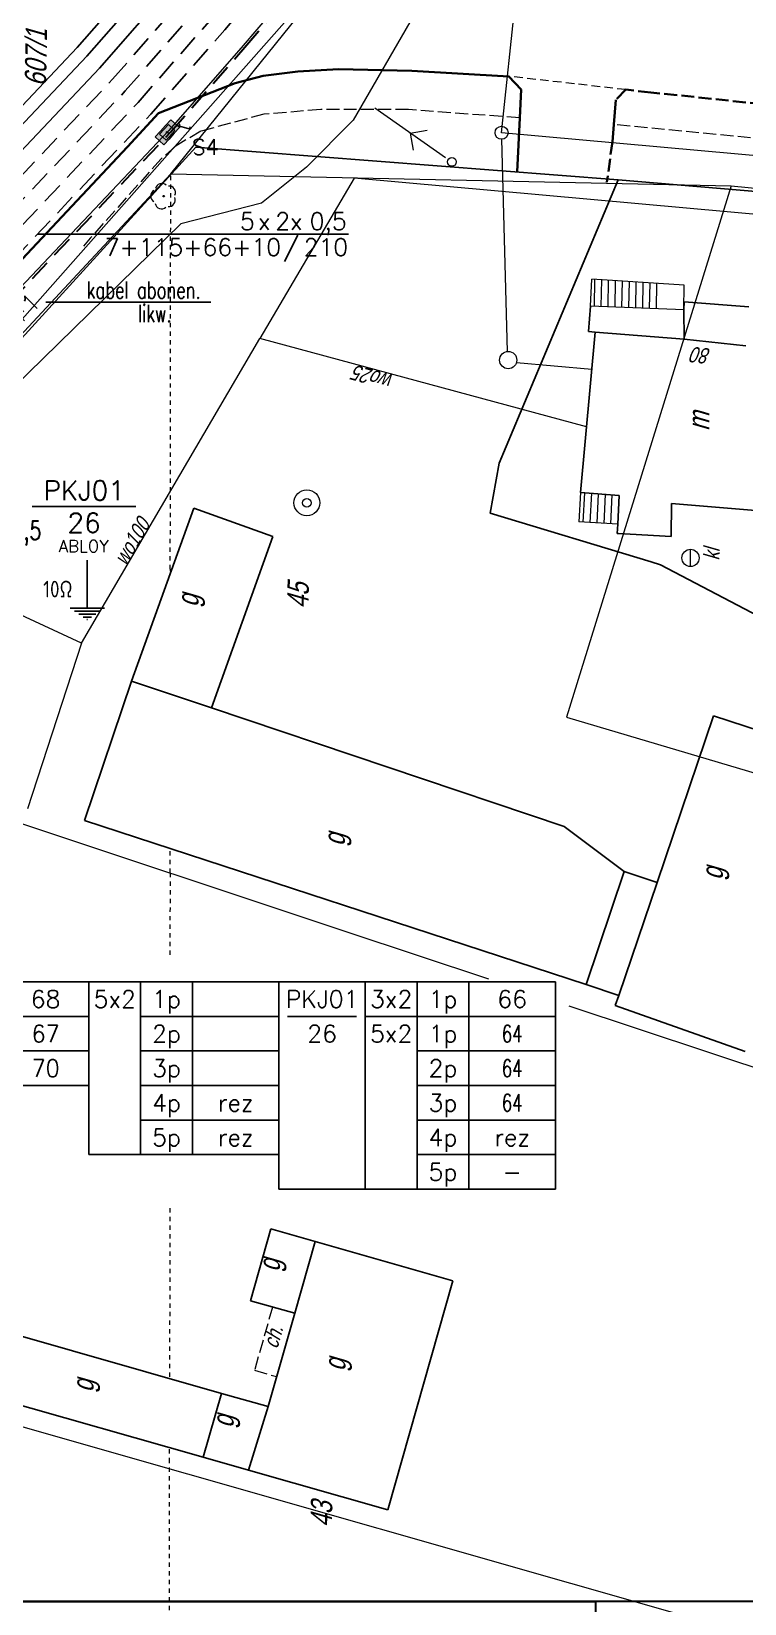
# Model space of a CAD drawing. Header units: millimetres. Extents: x 4848043 to 9699780, y 5827542 to 11659147.
# Drawn here: x 4848895.3 to 4848977.9, y 5829526.9 to 5829708.8 of the extents above; entities that cross this region are included whole.
import ezdxf
from ezdxf.enums import TextEntityAlignment as Align
from ezdxf.lldxf.tags import DXFTag

# ---------------------------------------------------------------- set-up
doc = ezdxf.new("R2010")
doc.units = ezdxf.units.MM
doc.header["$MEASUREMENT"] = 0
for name, pattern in [('0', [0]), ('DASHED', [0.75, 0.5, -0.25]), ('GUZ', [1, 0.5, -0.5]), ('KOC', [2, 1.5, -0.5]), ('KOU', [1.5, 1, -0.5]), ('SCH', [0]), ('UPW', [0])]:
    doc.linetypes.add(name, pattern=pattern)
doc.layers.get('0').update_dxf_attribs({"lineweight": 18})
for name, color, linetype, lineweight in [('EADTD_T_0', 7, '0', 18), ('EBTPO_L_6', 9, '0', 18), ('EBUOA_T_1', 251, '0', 25), ('EBUPP_L_3', 6, '0', 25), ('EDZPD_L_0', 251, '0', 18), ('EDZTD_T_0', 7, '0', 25), ('EUZPU_L_4', 251, 'GUZ', 18), ('SDROK_T_1', 251, '0', 18), ('SDRPK_L_0', 7, '0', 35), ('SDRPK_L_1', 7, 'KOU', 18), ('SDRPK_L_2', 251, 'KOC', 18), ('SZZPZ_T_0', 251, '0', 15), ('TEL kanalizacja tel. proj.', 32, 'DASHED', 30), ('UEEPA_T_2', 251, '0', 18), ('UKKOA_T_3', 251, '0', 18), ('UKKPA_T_4', 251, '0', 18), ('UKKPA_T_6', 251, '0', 18), ('UKKPOR_L_0', 36, '0', 18), ('UTTPA_T_2', 34, '0', 18), ('UTTPO_L_0', 34, '0', 18), ('UWWOO_T_0', 251, '0', 18), ('UWWPA_T_0', 251, '0', 18), ('UWWPO_L_0', 162, 'UPW', 18)]:
    doc.layers.add(name, color=color, linetype=linetype, lineweight=lineweight)
doc.layers.add('Kanaliza', color=36, linetype='DASHEDX2', lineweight=18, plot=False)
doc.layers.add('RYS layout', color=7, linetype='Continuous', lineweight=30, plot=False)
for name, color, linetype in [('OPIS_KABLA', 30, 'Continuous'), ('OPIS_RURY', 6, 'Continuous'), ('RURY-ISTN', 6, 'Continuous'), ('S-T-DLUG', 30, 'Continuous'), ('SZOPO_L_0', 251, 'BGS'), ('TEL długości przelotów', 30, 'Continuous'), ('TEL studnie istniejące', 34, 'Continuous'), ('TES kable kanałowe likw.', 9, 'KAB_KANAL_LIKW'), ('TES kable kanałowe proj.', 4, 'DASHED'), ('TES kable napow. likw.', 9, 'LIN_NAPOW_LIKW'), ('TES opisy kabli abon.', 30, 'Continuous'), ('TES opisy kabli rozdz.', 30, 'Continuous'), ('TES opisy zakończeń', 30, 'Continuous'), ('TES rury', 6, 'Continuous'), ('TES słup. PD', 6, 'Continuous')]:
    doc.layers.add(name, color=color, linetype=linetype)
doc.styles.add('ROMANS', font='simplex.shx')
doc.styles.add('SIMPLEX', font='simplex.shx', dxfattribs={"width": 0.8, "height": 1.5})
doc.styles.add('Simplex2', font='simplex.shx', dxfattribs={"width": 0.7})
doc.styles.get("Standard").update_dxf_attribs({"font": 'txt', "width": 0.8, "oblique": 15})
doc.linetypes.add('BGS', pattern='A,2.5,[133,ltypeshp.shx,S=0.2,R=0,X=0,Y=0],2.5', length=5)
tags = doc.linetypes.add('DASHEDX2', pattern=[38.1, 25.4, -12.7]).pattern_tags.tags
tags[6:7] = [DXFTag(74, 4), DXFTag(75, 0), DXFTag(340, '0'), DXFTag(46, 1.0), DXFTag(50, 0.0), DXFTag(44, 0.0), DXFTag(45, 0.0)]
tags[4:5] = [DXFTag(74, 4), DXFTag(75, 0), DXFTag(340, '0'), DXFTag(46, 1.0), DXFTag(50, 0.0), DXFTag(44, 0.0), DXFTag(45, 0.0)]
doc.linetypes.add('KAB_KANAL_LIKW', pattern='A,0.5,[131,ltypeshp.shx,S=0.1,R=0,X=-0.1,Y=-0.1],0.2,[131,ltypeshp.shx,S=0.1,R=180,X=-0.1,Y=0.1],0.1', length=0.8)
doc.linetypes.add('LIN_NAPOW_LIKW', pattern='A,0.0001,[131,ltypeshp.shx,S=0.1,R=20,X=0.34023,Y=-0.12817],-0.1,[131,ltypeshp.shx,S=0.1,R=200,X=0.35977,Y=0.12817],-0.3,[135,l_napow.shx,S=0.1,R=0,X=-0.4,Y=0],-0.2,[135,l_napow.shx,S=0.1,R=180,X=0.2,Y=0],-0.2', length=0.8001)

# ---------------------------------------------------------------- blocks, each defined once
blk = doc.blocks.new('DLI')
at = {"color": 0}
blk.add_circle((0, 0), 0.045, dxfattribs=at)
for centre, start, end in [((-0.357, 0.116), 102.488, 221.918), ((0, 0.375), 30.487, 149.918), ((0.357, 0.116), -41.514, 77.916), ((-0.22, -0.303), 174.489, 293.916), ((0.22, -0.303), -113.512, 5.915)]:
    blk.add_arc(centre, 0.375, start, end, dxfattribs=at)
blk = doc.blocks.new('SLS')
at = {"color": 0}
blk.add_circle((0, 0), 0.25, dxfattribs=at)
blk.add_circle((0, 0), 0.25, dxfattribs=at)
blk = doc.blocks.new('PNN')
at = {"color": 0}
for p, q in [((0.4395, 0.01539), (5.4395, 0.01539)), ((2.9395, 0.01539), (2.2324, 0.72249)), ((2.9395, 0.01539), (2.2324, -0.69171))]:
    blk.add_line(p, q, dxfattribs=at)
blk = doc.blocks.new('UKK')
at = {"color": 0}
blk.add_circle((0, 0), 0.375, dxfattribs=at)
blk = doc.blocks.new('SZB')
at = {"color": 0}
blk.add_line((-0.49489, -0.000465), (0.50511, -0.000465), dxfattribs=at)
blk.add_circle((0.00511, -0.000465), 0.5, dxfattribs=at)
blk = doc.blocks.new('WLD')
at = {"color": 0}
for p, q in [((0.375, 0.25), (-0.375, 0.25)), ((-0.375, 0.25), (-0.375, -0.25)), ((0.375, -0.25), (0.375, 0.25)), ((-0.375, -0.25), (0.375, -0.25))]:
    blk.add_line(p, q, dxfattribs=at)
blk.add_circle((0, 0), 0.045, dxfattribs=at)
blk = doc.blocks.new('STD')
at = {"color": 0}
for radius in [0.75, 0.25]:
    blk.add_circle((0, 0), radius, dxfattribs=at)
blk = doc.blocks.new('SK-2-I')
blk.add_hatch(color=256).paths.add_polyline_path([(0.27, -0.38), (0.77, -0.38), (0.77, 0.37), (0.27, 0.37), (-0.23, 0.37), (-0.73, 0.37), (-0.73, -0.38), (-0.23, -0.38)])
for p, q in [((-0.73, -0.38), (-0.73, 0.37)), ((-0.73, 0.37), (-0.23, 0.37)), ((0.27, 0.37), (-0.23, 0.37)), ((0.77, 0.37), (0.27, 0.37)), ((0.77, -0.38), (0.77, 0.37)), ((-0.23, -0.38), (-0.73, -0.38)), ((-0.23, -0.38), (0.27, -0.38)), ((0.27, -0.38), (0.77, -0.38))]:
    blk.add_line(p, q)
blk = doc.blocks.new('KB-IWP')
at = {"style": 'SIMPLEX'}
for p in [(-1.218, 0.25), (0.637, 0.25)]:
    blk.add_text('x', height=1, dxfattribs=at).set_placement(p, align=Align.RIGHT)
for tag, p in [('POJ-KAB', (-2.134, 0.25)), ('DL-KAB', (-0.618, -1.25))]:
    blk.add_attdef(tag, text='', height=1, dxfattribs=at).set_placement(p, align=Align.RIGHT)
for tag, p in [('KONS-KAB', (-0.519, 0.25)), ('SR-ZYL', (2.116, 0.25)), ('SEP', (-0.022, -1.25))]:
    blk.add_attdef(tag, text='', height=1, dxfattribs=at).set_placement(p, align=Align.CENTER)
at = {"style": 'SIMPLEX', "flags": 1}
blk.add_attdef('TYP-KAB', text='', height=0.5, dxfattribs=at).set_placement((-6.017, 0.25), align=Align.RIGHT)
blk.add_attdef('REJ-SZAF', (6.387, 0.25), '', height=0.5, dxfattribs=at)
at = {"style": 'SIMPLEX'}
blk.add_attdef('DL-MON', (0.697, -1.25), '', height=1, dxfattribs=at)
blk = doc.blocks.new('KBR-ZP2')
blk.add_line((-4, 2), (4, 2))
at = {"style": 'SIMPLEX'}
for tag, p in [('REJ-SZAF', (0, 2.5)), ('NR-ZAK', (0, 0))]:
    blk.add_attdef(tag, text='', height=1.5, dxfattribs=at).set_placement(p, align=Align.CENTER)
blk = doc.blocks.new('S-T-DLUG')
at = {"style": 'ROMANS'}
blk.add_attdef('DL.KAN', text='', height=1, dxfattribs=at).set_placement((0, 0.3), align=Align.CENTER)
blk.add_attdef('L.OTW', text='', height=1, dxfattribs=at).set_placement((0, -0.3), align=Align.TOP_CENTER)
blk = doc.blocks.new('*U147')
for p, q in [((10, 0), (0, 0)), ((0, 0), (0, -4)), ((10, -4), (10, 0)), ((0, -4), (0, -8)), ((9, -4), (1, -4)), ((10, -8), (10, -4)), ((0, -8), (0, -12)), ((10, -12), (10, -8)), ((0, -12), (0, -16)), ((10, -16), (10, -12)), ((0, -16), (0, -20)), ((10, -20), (10, -16)), ((0, -20), (0, -24)), ((10, -24), (10, -20)), ((10, -24), (0, -24))]:
    blk.add_line(p, q)
at = {"style": 'SIMPLEX'}
for tag, p in [('SZAFA', (5, -2)), ('PUNKT', (5, -6))]:
    blk.add_attdef(tag, text='', height=2, dxfattribs=at).set_placement(p, align=Align.MIDDLE_CENTER)
blk = doc.blocks.new('*U136')
for p, q in [((6, 0), (0, 0)), ((0, 0), (0, -4)), ((6, 0), (6, -4)), ((12, 0), (6, 0)), ((22, 0), (12, 0)), ((12, 0), (12, -4)), ((22, -4), (22, 0)), ((6, -4), (0, -4)), ((12, -4), (6, -4)), ((22, -4), (12, -4))]:
    blk.add_line(p, q)
at = {"style": 'SIMPLEX'}
for s, p in [('2x2', (3, -2)), ('1p', (9, -2))]:
    blk.add_text(s, height=2, dxfattribs=at).set_placement(p, align=Align.MIDDLE_CENTER)
blk.add_attdef('PARA1', text='', height=2, dxfattribs=at).set_placement((17, -2), align=Align.MIDDLE_CENTER)
blk = doc.blocks.new('*U126')
for p, q in [((6, 0), (0, 0)), ((0, 0), (0, -16)), ((6, 0), (6, -4)), ((12, 0), (6, 0)), ((22, 0), (12, 0)), ((12, 0), (12, -4)), ((22, -4), (22, 0)), ((6, -4), (6, -8)), ((12, -4), (6, -4)), ((22, -4), (12, -4)), ((12, -4), (12, -8)), ((22, -8), (22, -4)), ((6, -8), (6, -12)), ((12, -8), (6, -8)), ((22, -8), (12, -8)), ((12, -8), (12, -12)), ((22, -12), (22, -8)), ((6, -12), (6, -16)), ((12, -12), (6, -12)), ((22, -12), (12, -12)), ((12, -12), (12, -16)), ((22, -16), (22, -12)), ((0, -16), (0, -20)), ((6, -16), (6, -20)), ((12, -16), (6, -16)), ((22, -16), (12, -16)), ((12, -16), (12, -20)), ((22, -20), (22, -16)), ((6, -20), (0, -20)), ((12, -20), (6, -20)), ((12, -20), (22, -20))]:
    blk.add_line(p, q)
at = {"style": 'SIMPLEX'}
for s, p in [('5x2', (3, -2)), ('1p', (9, -2)), ('2p', (9, -6)), ('3p', (9, -10)), ('4p', (9, -14)), ('5p', (9, -18))]:
    blk.add_text(s, height=2, dxfattribs=at).set_placement(p, align=Align.MIDDLE_CENTER)
for tag, p in [('PARA1', (17, -2)), ('PARA2', (17, -6)), ('PARA3', (17, -10)), ('PARA4', (17, -14)), ('PARA5', (17, -18))]:
    blk.add_attdef(tag, text='', height=2, dxfattribs=at).set_placement(p, align=Align.MIDDLE_CENTER)

msp = doc.modelspace()

# ---------------------------------------------------------------- linework, layer by layer
at = {"layer": 'EBTPO_L_6', "linetype": 'SCH'}
for p, q in [((4848960.06, 5829677.03), (4848960.21, 5829680.15)), ((4848970.9, 5829679.48), (4848960.21, 5829680.15)), ((4848960.51, 5829680.13), (4848960.46, 5829677.01)), ((4848961.31, 5829680.07), (4848961.26, 5829676.99)), ((4848962.11, 5829680.04), (4848962.06, 5829676.96)), ((4848962.91, 5829679.98), (4848962.85, 5829676.92)), ((4848963.71, 5829679.93), (4848963.65, 5829676.89)), ((4848964.51, 5829679.88), (4848964.45, 5829676.86)), ((4848965.31, 5829679.82), (4848965.25, 5829676.84)), ((4848966.11, 5829679.79), (4848966.05, 5829676.81)), ((4848966.91, 5829679.73), (4848966.85, 5829676.77)), ((4848967.7, 5829679.68), (4848967.65, 5829676.74)), ((4848970.85, 5829676.62), (4848970.9, 5829679.48)), ((4848970.85, 5829676.62), (4848960.06, 5829677.03)), ((4848958.89, 5829655.45), (4848958.71, 5829652.08)), ((4848963.37, 5829655.11), (4848958.89, 5829655.45)), ((4848959.21, 5829652.05), (4848959.39, 5829655.42)), ((4848960.01, 5829651.99), (4848960.19, 5829655.37)), ((4848960.81, 5829651.94), (4848960.99, 5829655.29)), ((4848961.61, 5829651.88), (4848961.77, 5829655.24)), ((4848962.41, 5829651.83), (4848962.57, 5829655.19)), ((4848963.37, 5829655.11), (4848963.21, 5829651.79)), ((4848963.21, 5829651.79), (4848958.71, 5829652.08))]:
    msp.add_line(p, q, dxfattribs=at)
at = {"layer": 'EBUPP_L_3', "linetype": '0'}
for p, q in [((4848959.82, 5829674.1), (4848960.06, 5829677.03)), ((4848970.85, 5829676.62), (4848970.87, 5829677.52)), ((4848970.87, 5829673.22), (4848970.85, 5829676.62)), ((4848970.87, 5829677.52), (4848978.36, 5829676.97)), ((4848958.89, 5829655.45), (4848960.58, 5829674.03)), ((4848960.58, 5829674.03), (4848959.82, 5829674.1)), ((4848960.58, 5829674.03), (4848970.87, 5829673.22)), ((4848978.04, 5829672.45), (4848970.87, 5829673.22)), ((4848963.37, 5829655.11), (4848958.89, 5829655.45)), ((4848963.21, 5829651.79), (4848963.37, 5829655.11)), ((4848914.15, 5829653.65), (4848906.91, 5829633.64)), ((4848923.27, 5829650.39), (4848914.15, 5829653.65)), ((4848969.41, 5829654.18), (4848969.38, 5829650.38)), ((4848983.93, 5829653), (4848969.41, 5829654.18)), ((4848963.15, 5829650.72), (4848963.21, 5829651.79)), ((4848916.16, 5829630.55), (4848923.27, 5829650.39)), ((4848963.29, 5829650.71), (4848963.15, 5829650.72)), ((4848969.38, 5829650.38), (4848963.29, 5829650.71)), ((4848906.91, 5829633.64), (4848901.48, 5829617.49)), ((4848906.91, 5829633.64), (4848916.16, 5829630.55)), ((4848957, 5829616.82), (4848916.16, 5829630.55)), ((4848974.29, 5829629.63), (4848967.75, 5829610.31)), ((4848974.29, 5829629.63), (4848981.63, 5829627.22)), ((4848901.48, 5829617.49), (4848959.53, 5829598.53)), ((4848963.95, 5829611.6), (4848957, 5829616.82)), ((4848959.53, 5829598.53), (4848963.95, 5829611.6)), ((4848963.95, 5829611.6), (4848967.75, 5829610.31)), ((4848967.75, 5829610.31), (4848963.95, 5829611.6)), ((4848963.31, 5829597.26), (4848967.75, 5829610.31)), ((4848963.31, 5829597.26), (4848959.53, 5829598.53)), ((4848962.91, 5829596.09), (4848963.31, 5829597.26)), ((4848962.91, 5829596.09), (4848977.96, 5829590.76)), ((4848920.7, 5829561.92), (4848923.06, 5829570.24)), ((4848923.06, 5829570.24), (4848928.16, 5829568.79)), ((4848925.81, 5829560.47), (4848928.16, 5829568.79)), ((4848944.1, 5829564.24), (4848928.16, 5829568.79)), ((4848944.1, 5829564.24), (4848936.57, 5829537.73)), ((4848925.81, 5829560.47), (4848920.7, 5829561.92)), ((4848922.72, 5829549.68), (4848925.81, 5829560.47)), ((4848890.85, 5829558.75), (4848917.34, 5829551.2)), ((4848888.74, 5829551.35), (4848915.23, 5829543.81)), ((4848917.34, 5829551.2), (4848915.23, 5829543.81)), ((4848922.72, 5829549.68), (4848917.34, 5829551.2)), ((4848920.47, 5829542.32), (4848922.72, 5829549.68)), ((4848915.23, 5829543.81), (4848920.47, 5829542.32)), ((4848936.57, 5829537.73), (4848920.47, 5829542.32))]:
    msp.add_line(p, q, dxfattribs=at)
at = {"layer": 'EDZPD_L_0', "linetype": '0'}
for p, q in [((4848911.46, 5829692.34), (4848949.86, 5829739.97)), ((4848911.46, 5829692.34), (4848949.86, 5829739.97)), ((4848823.71, 5829598.14), (4848911.46, 5829692.34)), ((4848853.91, 5829630.56), (4848911.46, 5829692.34)), ((4848911.46, 5829692.34), (4848976.33, 5829690.97)), ((4848976.33, 5829690.97), (4848957.25, 5829629.46)), ((4848976.33, 5829690.97), (4849020.83, 5829686.39)), ((4848853.91, 5829630.56), (4848931.86, 5829604.62)), ((4848957.25, 5829629.46), (4849007.67, 5829614.54)), ((4848931.86, 5829604.62), (4848948.23, 5829599.17)), ((4848957.55, 5829596.07), (4849001.81, 5829581.33)), ((4848990.62, 5829519.84), (4848809.31, 5829571.53))]:
    msp.add_line(p, q, dxfattribs=at)
at = {"layer": 'EUZPU_L_4', "linetype": 'GUZ'}
for p, q in [((4848911.41, 5829646.6), (4848911.46, 5829692.34)), ((4848911.41, 5829646.6), (4848911.42, 5829646.06)), ((4848911.38, 5829611.45), (4848911.39, 5829614.25)), ((4848911.38, 5829611.45), (4848911.37, 5829601.85)), ((4848911.35, 5829572.62), (4848911.33, 5829552.92)), ((4848911.32, 5829543.24), (4848911.33, 5829544.92)), ((4848911.04, 5829243.12), (4848911.32, 5829543.24))]:
    msp.add_line(p, q, dxfattribs=at)
at = {"layer": 'Kanaliza', "ltscale": 0.1}
for p, q in [((4848950.43, 5829671.79), (4848949.77, 5829696.35)), ((4848951.49, 5829670.52), (4848960.19, 5829669.73))]:
    msp.add_line(p, q, dxfattribs=at)
msp.add_circle((4848950.52, 5829670.79), 1, dxfattribs=at)
at = {"layer": 'OPIS_RURY'}
for p, q in [((4848901.8, 5829647.64), (4848901.8, 5829642.06)), ((4848899.82, 5829642.06), (4848903.78, 5829642.06)), ((4848900.32, 5829641.72), (4848903.29, 5829641.72)), ((4848900.81, 5829641.38), (4848902.79, 5829641.38)), ((4848901.31, 5829641.04), (4848902.3, 5829641.04)), ((4848901.76, 5829640.77), (4848901.84, 5829640.77))]:
    msp.add_line(p, q, dxfattribs=at)
at = {"layer": 'RYS layout'}
for points in [[(4849270.89, 5829527.13), (4848660.89, 5829527.13), (4848660.89, 5829812.13), (4849270.89, 5829812.13)], [(4848960.63, 5829527.13), (4848960.63, 5828917.13), (4848675.63, 5828917.13), (4848675.63, 5829527.13)]]:
    msp.add_lwpolyline(points, close=True, dxfattribs=at)
at = {"layer": 'SDRPK_L_0', "linetype": '0'}
for p, q in [((4848922.15, 5829703.68), (4848926.16, 5829704.2)), ((4848926.16, 5829704.2), (4848930.88, 5829704.46)), ((4848930.88, 5829704.46), (4848939.36, 5829704.27)), ((4848939.36, 5829704.27), (4848950.61, 5829703.63)), ((4848910.05, 5829699.35), (4848918.93, 5829702.83)), ((4848918.93, 5829702.83), (4848922.15, 5829703.68)), ((4848950.61, 5829703.63), (4848952.04, 5829702.1)), ((4848952.04, 5829702.1), (4848951.86, 5829698.82)), ((4848962.98, 5829700.93), (4848962.75, 5829698.05)), ((4848906.44, 5829695.47), (4848910.05, 5829699.35)), ((4848951.86, 5829698.82), (4848951.55, 5829692.57)), ((4848962.58, 5829696.07), (4848962.75, 5829698.05)), ((4848895.96, 5829684.3), (4848906.44, 5829695.47)), ((4848893.17, 5829681.33), (4848895.96, 5829684.3))]:
    msp.add_line(p, q, dxfattribs=at)
at = {"layer": 'SDRPK_L_0', "linetype": 'KOC'}
for p, q in [((4848964.14, 5829702.09), (4848962.98, 5829700.93)), ((4848967.04, 5829701.77), (4848964.14, 5829702.09)), ((4848983.99, 5829699.99), (4848967.04, 5829701.77)), ((4848962.58, 5829696.07), (4848961.95, 5829691.38))]:
    msp.add_line(p, q, dxfattribs=at)
at = {"layer": 'SDRPK_L_1', "linetype": 'KOU'}
msp.add_line((4848964.14, 5829702.09), (4848950.61, 5829703.63), dxfattribs=at)
at = {"layer": 'SDRPK_L_2', "linetype": 'KOC'}
for p, q in [((4848922.23, 5829699.25), (4848914.95, 5829697.28)), ((4848928.84, 5829699.78), (4848922.23, 5829699.25)), ((4848938.98, 5829699.79), (4848928.84, 5829699.78)), ((4848951.86, 5829698.82), (4848938.98, 5829699.79)), ((4848914.95, 5829697.28), (4848911.96, 5829695.52)), ((4849020.38, 5829692.46), (4848962.75, 5829698.05)), ((4848911.96, 5829695.52), (4848910.31, 5829694.05)), ((4848910.31, 5829694.05), (4848902.15, 5829684.89)), ((4848902.15, 5829684.89), (4848901.35, 5829683.98)), ((4848923.24, 5829561.19), (4848921.15, 5829553.87)), ((4848921.15, 5829553.87), (4848923.72, 5829553.14))]:
    msp.add_line(p, q, dxfattribs=at)
at = {"layer": 'SZOPO_L_0', "linetype": 'BGS'}
for p, q in [((4848914.36, 5829695.45), (4848893.81, 5829672.86)), ((4848963.24, 5829691.66), (4848914.36, 5829695.45)), ((4848963.24, 5829691.66), (4848949.47, 5829658.86)), ((4849018.78, 5829686.97), (4848963.24, 5829691.66)), ((4848949.47, 5829658.86), (4848948.45, 5829653.08)), ((4848948.45, 5829653.08), (4848967.07, 5829647.43)), ((4848968.14, 5829647.09), (4848967.07, 5829647.43)), ((4848968.14, 5829647.09), (4848982.77, 5829639.44))]:
    msp.add_line(p, q, dxfattribs=at)
at = {"layer": 'TEL kanalizacja tel. proj.', "ltscale": 5}
msp.add_lwpolyline([(4848878.74, 5829662.55), (4848885.15, 5829669.33), (4848911.45, 5829697.17), (4848920.05, 5829707), (4848943.1, 5829733.9), (4848948.15, 5829740.46)], dxfattribs=at)
at = {"layer": 'TES kable kanałowe likw.', "linetype": 'KAB_KANAL_LIKW', "ltscale": 5}
for points in [[(4848868.47, 5829672.93), (4848874.48, 5829679.28), (4848900.64, 5829706.97), (4848909.07, 5829716.61), (4848932, 5829743.37), (4848933.06, 5829744.54), (4848946.08, 5829733)], [(4848869.56, 5829671.9), (4848875.57, 5829678.25), (4848901.75, 5829705.96), (4848910.2, 5829715.63), (4848933.12, 5829742.38), (4848945.38, 5829731.24), (4848946.58, 5829732.53)], [(4848871.01, 5829670.53), (4848877.02, 5829676.88), (4848903.2, 5829704.59), (4848911.66, 5829714.26), (4848932.49, 5829738.57), (4848944.69, 5829727.48), (4848948.09, 5829731.13)]]:
    msp.add_lwpolyline(points, dxfattribs=at)
at = {"layer": 'TES kable kanałowe proj.', "ltscale": 5}
for points in [[(4848870.6, 5829660.65), (4848877.35, 5829668.5), (4848881.44, 5829672.83), (4848907.68, 5829700.6), (4848916.2, 5829710.34), (4848939.14, 5829737.12), (4848946.32, 5829746.19)], [(4848873.98, 5829667.85), (4848879.99, 5829674.21), (4848906.2, 5829701.94), (4848914.69, 5829711.65), (4848937.59, 5829738.38), (4848942.93, 5829744.25)], [(4848872.53, 5829669.23), (4848878.54, 5829675.58), (4848904.72, 5829703.29), (4848913.17, 5829712.96), (4848936.09, 5829739.7), (4848939.32, 5829743.25)], [(4848881.38, 5829660.87), (4848879.37, 5829667.73), (4848882.9, 5829671.46), (4848909.16, 5829699.25), (4848917.71, 5829709.03), (4848940.7, 5829735.86), (4848945.26, 5829741.79)]]:
    msp.add_lwpolyline(points, dxfattribs=at)
at = {"layer": 'TES kable napow. likw.', "ltscale": 5}
msp.add_line((4848949.16, 5829737.64), (4848880.37, 5829659.83), dxfattribs=at)
at = {"layer": 'TES opisy kabli rozdz.'}
msp.add_line((4848932.02, 5829685.36), (4848896.03, 5829685.36), dxfattribs=at)
at = {"layer": 'TES rury', "linetype": 'Continuous'}
msp.add_line((4848916.09, 5829677.5), (4848897, 5829677.5), dxfattribs=at)
at = {"layer": 'TES słup. PD'}
for p, q in [((4848901.98, 5829598.83), (4848891.98, 5829598.83)), ((4848901.98, 5829594.83), (4848901.98, 5829598.83)), ((4848939.98, 5829598.83), (4848933.98, 5829598.83)), ((4848933.98, 5829598.83), (4848933.98, 5829594.83)), ((4848939.98, 5829598.83), (4848939.98, 5829594.83)), ((4848945.98, 5829598.83), (4848939.98, 5829598.83)), ((4848955.98, 5829598.83), (4848945.98, 5829598.83)), ((4848945.98, 5829598.83), (4848945.98, 5829594.83)), ((4848955.98, 5829594.83), (4848955.98, 5829598.83)), ((4848901.98, 5829594.83), (4848891.98, 5829594.83)), ((4848945.98, 5829594.83), (4848933.98, 5829594.83)), ((4848955.98, 5829594.83), (4848945.98, 5829594.83))]:
    msp.add_line(p, q, dxfattribs=at)
at = {"layer": 'UKKPOR_L_0', "linetype": '0'}
for p, q in [((4848949.75, 5829697.1), (4848952.98, 5829727.61)), ((4849021.71, 5829690.58), (4848949.75, 5829697.1))]:
    msp.add_line(p, q, dxfattribs=at)
at = {"layer": 'UTTPO_L_0', "linetype": '0'}
for p, q in [((4848942.87, 5829734.09), (4848919.83, 5829707.2)), ((4848939.55, 5829710.65), (4848932.56, 5829698.57)), ((4848919.83, 5829707.2), (4848911.23, 5829697.37)), ((4848932.56, 5829698.57), (4848927.18, 5829693.12)), ((4848911.23, 5829697.37), (4848884.93, 5829669.53)), ((4848927.18, 5829693.12), (4848921.98, 5829688.96)), ((4848921.98, 5829688.96), (4848912.64, 5829686.58)), ((4848912.64, 5829686.58), (4848873.14, 5829647.96))]:
    msp.add_line(p, q, dxfattribs=at)
at = {"layer": 'UWWPO_L_0', "linetype": 'UPW'}
for p, q in [((4848932.68, 5829691.85), (4848921.78, 5829673.28)), ((4849031.13, 5829682.99), (4848932.68, 5829691.85)), ((4848901.13, 5829638.02), (4848921.78, 5829673.28)), ((4848959.59, 5829663.06), (4848921.78, 5829673.28)), ((4848901.13, 5829638.02), (4848839.07, 5829666.77)), ((4848901.13, 5829638.02), (4848894.87, 5829618.87))]:
    msp.add_line(p, q, dxfattribs=at)

# ---------------------------------------------------------------- block references
at = {"layer": 'SZZPZ_T_0', "xscale": 2, "yscale": 2, "zscale": 2, "rotation": 88.97723720235952}
msp.add_blockref('DLI', (4848910.64, 5829689.76), dxfattribs=at)
at = {"layer": 'TEL długości przelotów', "xscale": 2, "yscale": 2, "zscale": 2, "rotation": 44.84038517396005}
msp.add_blockref('S-T-DLUG', (4848892.7, 5829677.17), dxfattribs=at).add_auto_attribs({'DL.KAN': '25,0', 'L.OTW': '2+1'})
at = {"layer": 'TEL studnie istniejące', "xscale": 1.8, "yscale": 1.8, "rotation": 47.79723692889112}
msp.add_blockref('SK-2-I', (4848911.04, 5829697.14), dxfattribs=at)
at = {"layer": 'TES opisy kabli abon.', "linetype": 'Continuous', "xscale": 1.999999999546578, "yscale": 1.999999999546578, "zscale": 1.999999999546578}
msp.add_blockref('KB-IWP', (4848925.46, 5829685.36), dxfattribs=at).add_auto_attribs({'POJ-KAB': '5', 'KONS-KAB': '2', 'DL-KAB': '7+115+66+10', 'DL-MON': '210', 'SR-ZYL': '0,5', 'SEP': '/'})
at = {"layer": 'TES opisy zakończeń', "xscale": 1.499999999878156, "yscale": 1.499999999878156, "zscale": 1.499999999878156}
msp.add_blockref('KBR-ZP2', (4848901.44, 5829650.83), dxfattribs=at).add_auto_attribs({'REJ-SZAF': 'PKJ01', 'NR-ZAK': '26'})
at = {"layer": 'TES słup. PD'}
for name, p, values in [('*U126', (4848901.98, 5829598.83), {'PARA4': 'rez', 'PARA5': 'rez'}), ('*U147', (4848923.98, 5829598.83), {'SZAFA': 'PKJ01', 'PUNKT': '26'})]:
    msp.add_blockref(name, p, dxfattribs=at).add_auto_attribs(values)
ref = msp.add_blockref('*U136', (4848879.98, 5829594.83), dxfattribs=at)
ref.add_attrib('PARA1', '67', dxfattribs={"layer": '0', "height": 2, "style": 'SIMPLEX', "width": 0.95}).set_placement((4848896.98, 5829592.83), align=Align.MIDDLE_CENTER)
ref = msp.add_blockref('*U126', (4848933.98, 5829594.83), dxfattribs=at)
ref.add_attrib('PARA1', '64', dxfattribs={"layer": '0', "height": 2, "style": 'SIMPLEX', "width": 0.7}).set_placement((4848950.98, 5829592.83), align=Align.MIDDLE_CENTER)
ref.add_attrib('PARA2', '64', dxfattribs={"layer": '0', "height": 2, "style": 'SIMPLEX', "width": 0.7}).set_placement((4848950.98, 5829588.83), align=Align.MIDDLE_CENTER)
ref.add_attrib('PARA3', '64', dxfattribs={"layer": '0', "height": 2, "style": 'SIMPLEX', "width": 0.7}).set_placement((4848950.98, 5829584.83), align=Align.MIDDLE_CENTER)
ref.add_attrib('PARA4', 'rez', dxfattribs={"layer": '0', "height": 2, "style": 'SIMPLEX'}).set_placement((4848950.98, 5829580.83), align=Align.MIDDLE_CENTER)
ref.add_attrib('PARA5', '-', dxfattribs={"layer": '0', "height": 2, "style": 'SIMPLEX'}).set_placement((4848950.98, 5829576.83), align=Align.MIDDLE_CENTER)
ref = msp.add_blockref('*U136', (4848879.98, 5829590.83), dxfattribs=at)
ref.add_attrib('PARA1', '70', dxfattribs={"layer": '0', "height": 2, "style": 'SIMPLEX', "width": 0.95}).set_placement((4848896.98, 5829588.83), align=Align.MIDDLE_CENTER)
at = {"layer": 'UEEPA_T_2'}
for name, xscale, yscale, zscale, rotation in [('PNN', 2.000000000105556, 2.000000000105556, 2.000000000105556, 145.0272372186877), ('SLS', 2, 2, 2, 88.97723720235952)]:
    msp.add_blockref(name, (4848944.01, 5829693.72), dxfattribs=dict(at, xscale=xscale, yscale=yscale, zscale=zscale, rotation=rotation))
at = {"layer": 'UKKPA_T_4', "xscale": 2, "yscale": 2, "zscale": 2, "rotation": 88.97723720235952}
msp.add_blockref('UKK', (4848949.75, 5829697.1), dxfattribs=at)
at = {"layer": 'UKKPA_T_6', "xscale": 2, "yscale": 2, "zscale": 2, "rotation": 88.97723720235952}
msp.add_blockref('SZB', (4848971.62, 5829647.88), dxfattribs=at)
at = {"layer": 'UTTPA_T_2', "xscale": 1.999999999593734, "yscale": 1.999999999593734, "zscale": 1.999999999593734, "rotation": 47.79723720623445}
msp.add_blockref('WLD', (4848911.05, 5829697.15), dxfattribs=at)
at = {"layer": 'UWWPA_T_0', "xscale": 2, "yscale": 2, "zscale": 2, "rotation": 88.97723720235952}
msp.add_blockref('STD', (4848927.22, 5829654.28), dxfattribs=at)

# ---------------------------------------------------------------- texts
at = {"layer": 'EADTD_T_0', "insert": (4848972.97, 5829672.24), "char_height": 1.8, "attachment_point": 8, "rotation": 173.8001, "line_spacing_factor": 0.82}
msp.add_mtext('80', dxfattribs=at)
at = {"layer": 'EBUOA_T_1', "char_height": 2.48, "attachment_point": 9, "rotation": 88.9772, "line_spacing_factor": 0.82}
for s, insert in [('m', (4848973.82, 5829664.79)), ('g', (4848915.45, 5829643.67)), ('g', (4848932.4, 5829616)), ('g', (4848976.14, 5829612.08)), ('g', (4848924.88, 5829566.73)), ('g', (4848932.46, 5829555.23)), ('g', (4848903.31, 5829552.79)), ('g', (4848919.52, 5829548.66))]:
    msp.add_mtext(s, dxfattribs=dict(at, insert=insert))
at = {"layer": 'EDZTD_T_0', "char_height": 2.48, "attachment_point": 5, "rotation": 88.9772, "line_spacing_factor": 0.82}
for s, insert in [('607/1', (4848895.87, 5829705.81)), ('45', (4848926.21, 5829643.53)), ('43', (4848928.92, 5829537.21))]:
    msp.add_mtext(s, dxfattribs=dict(at, insert=insert))
at = {"layer": 'OPIS_KABLA', "style": 'SIMPLEX'}
msp.add_text('ABLOY', height=1.4, rotation=360, dxfattribs=at).set_placement((4848901.38, 5829648.56), align=Align.CENTER)
at = {"layer": 'OPIS_RURY', "style": 'SIMPLEX', "width": 0.8}
msp.add_text('10Ω', height=1.92, rotation=360, dxfattribs=at).set_placement((4848896.69, 5829643.33))
at = {"layer": 'RURY-ISTN', "style": 'ROMANS', "width": 0.75}
msp.add_text('ST7/SŻT8,5', height=2.16, dxfattribs=at).set_placement((4848883.71, 5829650))
at = {"layer": 'S-T-DLUG', "style": 'ROMANS'}
msp.add_text('S4', height=1.8, dxfattribs=at).set_placement((4848913.96, 5829694.56))
at = {"layer": 'SDROK_T_1', "insert": (4848923.3, 5829557.75), "char_height": 1.8, "attachment_point": 5, "rotation": 74.1015, "line_spacing_factor": 0.82}
msp.add_mtext('ch.', dxfattribs=at)
at = {"layer": 'TES rury', "linetype": 'Continuous', "style": 'Simplex2', "width": 0.7}
for s, p in [('kabel abonen.', (4848901.73, 5829677.9)), ('likw.', (4848907.67, 5829675.19))]:
    msp.add_text(s, height=2, rotation=360, dxfattribs=at).set_placement(p)
at = {"layer": 'TES słup. PD', "style": 'SIMPLEX'}
for s, p in [('3x2', (4848936.98, 5829596.83)), ('1p', (4848942.98, 5829596.83))]:
    msp.add_text(s, height=2, dxfattribs=at).set_placement(p, align=Align.MIDDLE_CENTER)
for tag, p in [('68', (4848896.98, 5829596.83)), ('66', (4848950.98, 5829596.83))]:
    msp.add_attdef(tag, text='', height=2, dxfattribs=at).set_placement(p, align=Align.MIDDLE_CENTER)
at = {"layer": 'UKKOA_T_3', "insert": (4848973.17, 5829647.62), "char_height": 1.8, "attachment_point": 1, "rotation": 88.9772, "line_spacing_factor": 0.82}
msp.add_mtext('kl', dxfattribs=at)
at = {"layer": 'UTTPA_T_2', "insert": (4848911.97, 5829697.3), "char_height": 1.8, "attachment_point": 1, "rotation": 88.9772, "line_spacing_factor": 0.82}
msp.add_mtext('t', dxfattribs=at)
at = {"layer": 'UWWOO_T_0', "char_height": 1.8, "attachment_point": 8, "line_spacing_factor": 0.82}
for s, insert, rotation in [('wo25', (4848935.14, 5829669.66), 164.8817), ('wo100', (4848907.75, 5829649.3), 59.7092)]:
    msp.add_mtext(s, dxfattribs=dict(at, insert=insert, rotation=rotation))

doc.saveas('drawing.dxf')
